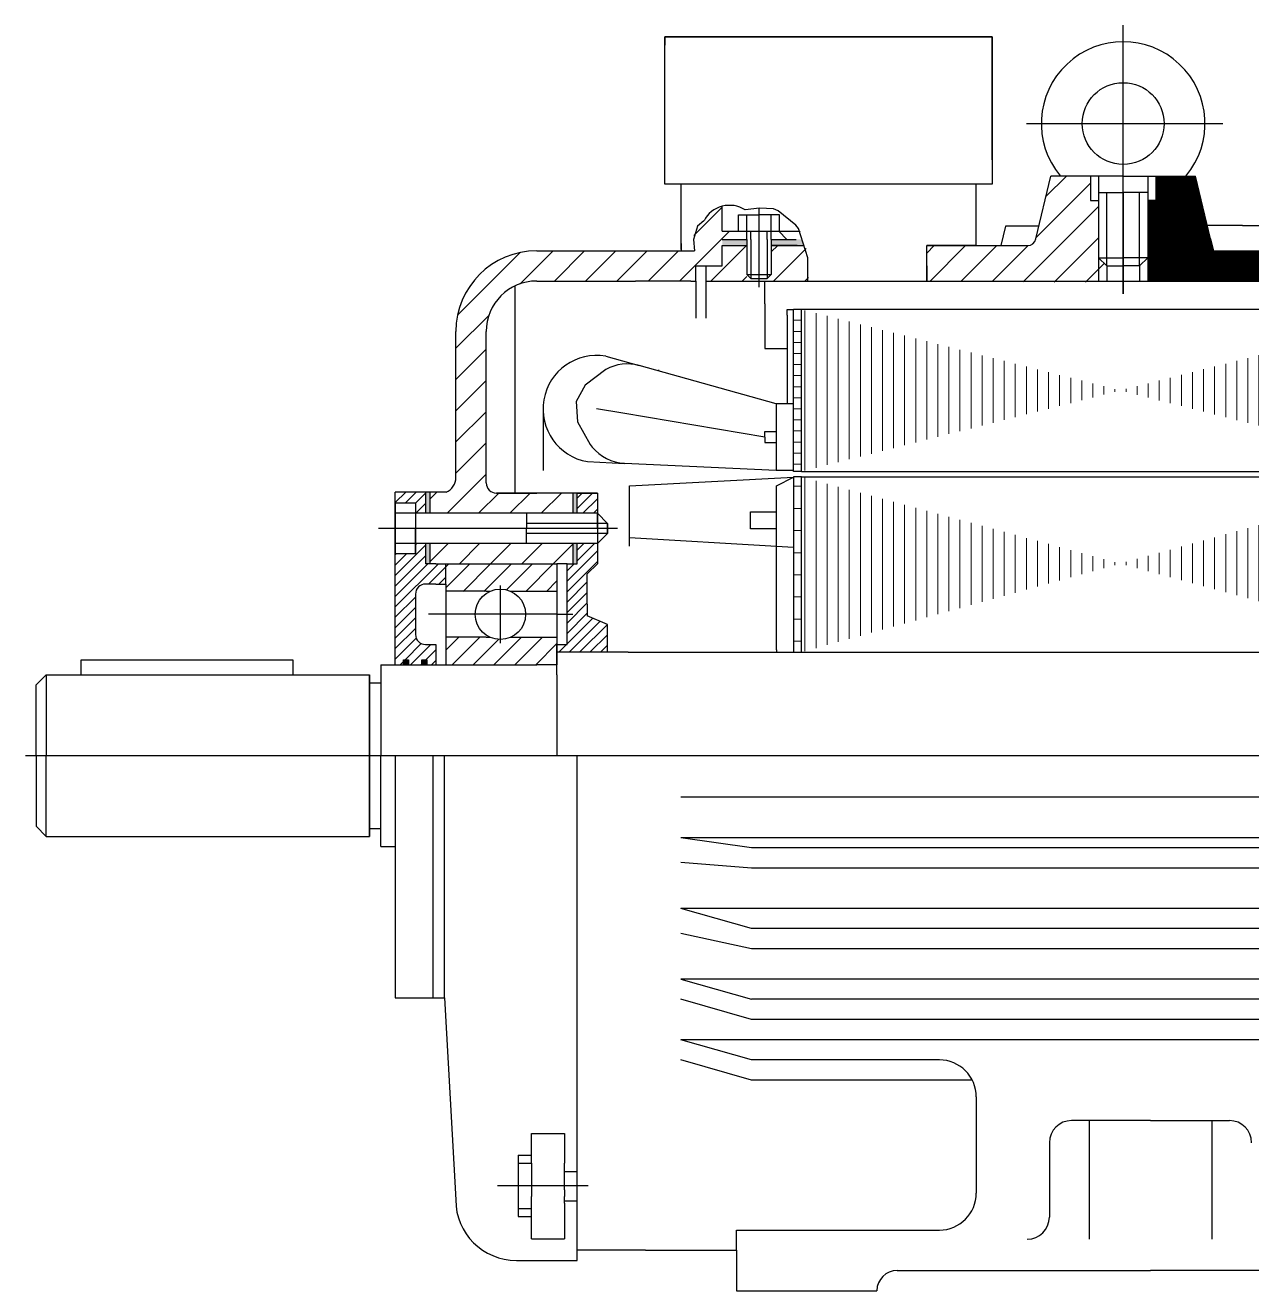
# Model space of a CAD drawing. Header units: millimetres. Extents: x -107 to 185, y -59 to 109.
# Drawn here: x -107.2 to 55.6, y -59.1 to 109.1 of the extents above; entities that cross this region are included whole.
import ezdxf

# ---------------------------------------------------------------- set-up
doc = ezdxf.new("R2010")
doc.units = ezdxf.units.MM
doc.linetypes.add('K5LT32769', pattern=[0])
for name, color, linetype, true_color in [('C', 4, 'Continuous', 0x00ffff), ('FOR', 7, 'Continuous', 0xffffff), ('Layer1', 7, 'Continuous', 0xffffff)]:
    doc.layers.add(name, color=color, linetype=linetype, true_color=true_color)
doc.layers.add('Layer3', color=7, linetype='Continuous', lineweight=30, true_color=0xffffff)

# ---------------------------------------------------------------- blocks, each defined once
blk = doc.blocks.new('*X6')
at = {"layer": 'C', "color": 7, "linetype": 'K5LT32769', "lineweight": 18, "true_color": 0xffffff}
for p, q in [((302.45, 546.08), (303.56, 544.97)), ((305.35, 546), (305.28, 546.08))]:
    blk.add_line(p, q, dxfattribs=at)
blk = doc.blocks.new('*X8')
at = {"layer": 'C', "color": 7, "linetype": 'K5LT32769', "lineweight": 18, "true_color": 0xffffff}
for p, q in [((391.5, 489.38), (391.5, 512.9)), ((306, 512.66), (306, 489.16)), ((307.5, 489.58), (307.5, 512.25)), ((309, 511.85), (309, 490)), ((310.5, 490.41), (310.5, 511.44)), ((385.5, 491.01), (385.5, 511.24)), ((387, 511.65), (387, 490.61)), ((388.5, 490.2), (388.5, 512.07)), ((390, 512.49), (390, 489.79)), ((312, 511.03), (312, 490.83)), ((313.5, 491.25), (313.5, 510.62)), ((315, 510.21), (315, 491.66)), ((316.5, 492.08), (316.5, 509.8)), ((379.5, 492.65), (379.5, 509.57)), ((381, 509.99), (381, 492.24)), ((382.5, 491.83), (382.5, 510.41)), ((384, 510.82), (384, 491.42)), ((318, 509.4), (318, 492.5)), ((319.5, 492.91), (319.5, 508.99)), ((321, 508.58), (321, 493.33)), ((322.5, 493.74), (322.5, 508.17)), ((324, 507.76), (324, 494.16)), ((373.5, 494.28), (373.5, 507.91)), ((375, 508.32), (375, 493.87)), ((376.5, 493.46), (376.5, 508.74)), ((378, 509.16), (378, 493.06)), ((325.5, 494.58), (325.5, 507.35)), ((327, 506.94), (327, 494.99)), ((328.5, 495.41), (328.5, 506.54)), ((330, 506.13), (330, 495.83)), ((367.5, 495.92), (367.5, 506.24)), ((369, 506.66), (369, 495.51)), ((370.5, 495.1), (370.5, 507.07)), ((372, 507.49), (372, 494.69)), ((331.5, 496.24), (331.5, 505.72)), ((333, 505.31), (333, 496.66)), ((334.5, 497.08), (334.5, 504.9)), ((336, 504.49), (336, 497.49)), ((361.5, 497.55), (361.5, 504.57)), ((363, 504.99), (363, 497.14)), ((364.5, 496.73), (364.5, 505.41)), ((366, 505.82), (366, 496.32)), ((337.5, 497.91), (337.5, 504.09)), ((339, 503.68), (339, 498.33)), ((340.5, 498.74), (340.5, 503.27)), ((342, 502.86), (342, 499.16)), ((355.5, 499.18), (355.5, 502.91)), ((357, 503.32), (357, 498.77)), ((358.5, 498.37), (358.5, 503.74)), ((360, 504.16), (360, 497.96)), ((343.5, 499.58), (343.5, 502.45)), ((345, 502.04), (345, 499.99)), ((346.5, 500.41), (346.5, 501.63)), ((348, 501.23), (348, 500.83)), ((349.5, 500.82), (349.5, 501.24)), ((351, 501.66), (351, 500.41)), ((352.5, 500), (352.5, 502.07)), ((354, 502.49), (354, 499.59))]:
    blk.add_line(p, q, dxfattribs=at)
blk = doc.blocks.new('*X9')
at = {"layer": 'C', "color": 7, "linetype": 'K5LT32769', "lineweight": 18, "true_color": 0xffffff}
for p, q in [((306, 535.35), (306, 513.63)), ((391.5, 513.62), (391.5, 535.36)), ((307.5, 514.01), (307.5, 534.97)), ((309, 534.59), (309, 514.39)), ((310.5, 514.78), (310.5, 534.21)), ((312, 533.83), (312, 515.16)), ((385.5, 515.15), (385.5, 533.84)), ((387, 534.22), (387, 514.76)), ((388.5, 514.38), (388.5, 534.6)), ((390, 534.98), (390, 514)), ((313.5, 515.54), (313.5, 533.45)), ((315, 533.06), (315, 515.92)), ((316.5, 516.3), (316.5, 532.68)), ((318, 532.3), (318, 516.68)), ((319.5, 517.06), (319.5, 531.92)), ((378, 531.93), (378, 517.05)), ((379.5, 516.67), (379.5, 532.31)), ((381, 532.69), (381, 516.29)), ((382.5, 515.91), (382.5, 533.08)), ((384, 533.46), (384, 515.53)), ((321, 531.54), (321, 517.44)), ((322.5, 517.83), (322.5, 531.16)), ((324, 530.78), (324, 518.21)), ((325.5, 518.59), (325.5, 530.4)), ((372, 530.41), (372, 518.58)), ((373.5, 518.2), (373.5, 530.79)), ((375, 531.17), (375, 517.81)), ((376.5, 517.43), (376.5, 531.55)), ((327, 530.01), (327, 518.97)), ((328.5, 519.35), (328.5, 529.63)), ((330, 529.25), (330, 519.73)), ((331.5, 520.11), (331.5, 528.87)), ((333, 528.49), (333, 520.49)), ((364.5, 520.48), (364.5, 528.5)), ((366, 528.88), (366, 520.1)), ((367.5, 519.72), (367.5, 529.26)), ((369, 529.64), (369, 519.34)), ((370.5, 518.96), (370.5, 530.03)), ((334.5, 520.88), (334.5, 528.11)), ((336, 527.73), (336, 521.26)), ((337.5, 521.64), (337.5, 527.35)), ((339, 526.96), (339, 522.02)), ((358.5, 522.01), (358.5, 526.98)), ((360, 527.36), (360, 521.63)), ((361.5, 521.25), (361.5, 527.74)), ((363, 528.12), (363, 520.86)), ((340.5, 522.4), (340.5, 526.58)), ((342, 526.2), (342, 522.78)), ((343.5, 523.16), (343.5, 525.82)), ((345, 525.44), (345, 523.54)), ((346.5, 523.93), (346.5, 525.06)), ((351, 525.07), (351, 523.91)), ((352.5, 523.53), (352.5, 525.45)), ((354, 525.83), (354, 523.15)), ((355.5, 522.77), (355.5, 526.21)), ((357, 526.59), (357, 522.39)), ((348, 524.68), (348, 524.31)), ((349.5, 524.3), (349.5, 524.69))]:
    blk.add_line(p, q, dxfattribs=at)
blk = doc.blocks.new('*X10')
at = {"layer": 'C', "color": 7, "linetype": 'K5LT32769', "lineweight": 18, "true_color": 0xffffff}
for p, q in [((273.76, 498.62), (277.87, 502.73)), ((277.46, 503.74), (275.13, 501.4)), ((275.13, 502.82), (276.05, 503.74)), ((277.87, 501.31), (273.76, 497.21)), ((274.72, 501), (273.76, 500.04)), ((273.76, 495.79), (276.5, 498.53)), ((276.5, 497.12), (273.76, 494.38)), ((273.76, 492.96), (276.5, 495.7)), ((276.5, 494.29), (273.76, 491.55)), ((273.76, 490.14), (277.25, 493.63)), ((278.25, 493.21), (274.04, 489)), ((275.45, 489), (279.24, 492.78)), ((279.24, 491.37), (276.87, 489)), ((272.63, 489), (273.67, 490.05)), ((278.28, 489), (279.24, 489.95))]:
    blk.add_line(p, q, dxfattribs=at)
blk = doc.blocks.new('*X11')
at = {"layer": 'C', "color": 7, "linetype": 'K5LT32769', "lineweight": 18, "true_color": 0xffffff}
for p, q in [((298.06, 544.14), (293.25, 539.32)), ((301.44, 543.27), (302.31, 544.14)), ((306.15, 543.74), (301.74, 539.32)), ((297.49, 539.32), (298.11, 539.94)), ((305.98, 539.32), (306.46, 539.81))]:
    blk.add_line(p, q, dxfattribs=at)
blk = doc.blocks.new('*X12')
at = {"layer": 'C', "color": 7, "linetype": 'K5LT32769', "lineweight": 18, "true_color": 0xffffff}
for p, q in [((294.79, 549.35), (290.93, 545.48)), ((289.01, 539.32), (295.76, 546.08)), ((298.11, 544.19), (298.06, 544.14)), ((258.93, 534.7), (267.43, 543.2)), ((271.9, 543.43), (267.42, 538.95)), ((272.04, 539.32), (276.14, 543.43)), ((280.39, 543.43), (276.28, 539.32)), ((280.52, 539.32), (284.63, 543.43)), ((288.87, 543.43), (284.76, 539.32)), ((263.19, 534.72), (258.7, 530.23)), ((258.7, 525.99), (262.81, 530.1)), ((262.81, 525.85), (258.7, 521.75)), ((258.7, 517.51), (262.81, 521.61)), ((262.81, 517.37), (258.7, 513.26)), ((257.53, 507.84), (262.81, 513.13)), ((256.14, 510.7), (255.18, 509.74)), ((264.51, 510.58), (261.77, 507.84)), ((266.01, 507.84), (268.75, 510.58)), ((272.99, 510.58), (270.25, 507.84)), ((274.5, 507.84), (274.55, 507.89))]:
    blk.add_line(p, q, dxfattribs=at)
blk = doc.blocks.new('*X13')
at = {"layer": 'C', "color": 7, "linetype": 'K5LT32769', "lineweight": 18, "true_color": 0xffffff}
for p, q in [((260.58, 501), (257.34, 497.75)), ((257.34, 500.58), (257.75, 501)), ((259.67, 497.26), (263.41, 501)), ((266.24, 501), (262.5, 497.26)), ((265.55, 497.48), (269.07, 501)), ((271.9, 501), (268.16, 497.26)), ((270.99, 497.26), (272.39, 498.67)), ((257.34, 489.27), (259.12, 491.05)), ((261.95, 491.05), (258.21, 487.31)), ((261.04, 487.31), (264.47, 490.74)), ((267.6, 491.05), (263.86, 487.31)), ((266.69, 487.31), (270.43, 491.05)), ((272.39, 490.18), (269.52, 487.31)), ((272.35, 487.31), (272.39, 487.35))]:
    blk.add_line(p, q, dxfattribs=at)
blk = doc.blocks.new('*X15')
at = {"layer": 'C', "color": 7, "linetype": 'K5LT32769', "lineweight": 18, "true_color": 0xffffff}
for p, q in [((275.13, 508.47), (277.23, 510.58)), ((275.82, 510.58), (275.13, 509.89)), ((277.87, 509.8), (275.91, 507.84)), ((277.33, 507.84), (277.87, 508.38))]:
    blk.add_line(p, q, dxfattribs=at)
blk = doc.blocks.new('*X16')
at = {"layer": 'C', "color": 7, "linetype": 'K5LT32769', "lineweight": 18, "true_color": 0xffffff}
for p, q in [((344.68, 552.57), (337.3, 545.19)), ((338.65, 550.78), (341.43, 553.56)), ((335.57, 539.22), (345.79, 549.43)), ((322.5, 543.12), (323.52, 544.14)), ((327.76, 544.14), (322.94, 539.32)), ((327.15, 539.29), (332, 544.14)), ((336.25, 544.14), (331.36, 539.25)), ((345.79, 545.19), (339.78, 539.18)), ((343.99, 539.15), (346.55, 541.71))]:
    blk.add_line(p, q, dxfattribs=at)
blk = doc.blocks.new('*X18')
at = {"layer": 'C', "color": 7, "linetype": 'K5LT32769', "lineweight": 18, "true_color": 0xffffff}
for p, q in [((305.53, 511.5), (304.45, 511.5)), ((305.53, 508.5), (304.45, 508.5)), ((305.53, 505.5), (304.45, 505.5)), ((305.53, 502.5), (304.45, 502.5)), ((305.53, 499.5), (304.45, 499.5)), ((305.53, 496.5), (304.45, 496.5)), ((305.53, 493.5), (304.45, 493.5)), ((305.53, 490.5), (304.45, 490.5))]:
    blk.add_line(p, q, dxfattribs=at)
blk = doc.blocks.new('*X19')
at = {"layer": 'C', "color": 7, "linetype": 'K5LT32769', "lineweight": 18, "true_color": 0xffffff}
for p, q in [((305.53, 534), (304.45, 534)), ((304.45, 532.5), (305.53, 532.5)), ((305.53, 531), (304.45, 531)), ((304.45, 529.5), (305.53, 529.5)), ((305.53, 528), (304.45, 528)), ((304.45, 526.5), (305.53, 526.5)), ((305.53, 525), (304.45, 525)), ((304.45, 523.5), (305.53, 523.5)), ((305.53, 522), (304.45, 522)), ((304.45, 520.5), (305.53, 520.5)), ((305.53, 519), (304.45, 519)), ((304.45, 517.5), (305.53, 517.5)), ((305.53, 516), (304.45, 516)), ((304.45, 514.5), (305.53, 514.5))]:
    blk.add_line(p, q, dxfattribs=at)
blk = doc.blocks.new('*X22')
at = {"layer": 'C', "color": 7, "linetype": 'K5LT32769', "lineweight": 18, "true_color": 0xffffff}
for p, q in [((255.18, 501.25), (257.66, 503.74)), ((261.91, 503.74), (259.17, 501)), ((263.41, 501), (266.15, 503.74)), ((270.39, 503.74), (267.65, 501)), ((271.9, 501), (274.55, 503.65))]:
    blk.add_line(p, q, dxfattribs=at)
blk = doc.blocks.new('*X24')
at = {"layer": 'C', "color": 7, "linetype": 'K5LT32769', "lineweight": 18, "true_color": 0xffffff}
for p, q in [((250.49, 499.39), (254.6, 503.5)), ((253.42, 503.74), (253.23, 503.55)), ((252.05, 502.37), (250.49, 500.81)), ((250.49, 502.22), (250.64, 502.37)), ((254.6, 502.09), (250.49, 497.98)), ((256.34, 501), (250.49, 495.15)), ((250.49, 496.57), (254.92, 501)), ((255.02, 498.26), (257.34, 500.58)), ((257.34, 499.17), (256.43, 498.26)), ((250.49, 493.74), (253.23, 496.47)), ((253.23, 495.06), (250.49, 492.32)), ((250.49, 490.91), (253.23, 493.65)), ((253.23, 492.23), (250.49, 489.49)), ((250.49, 488.08), (253.33, 490.91)), ((254.01, 490.18), (251.82, 487.99)), ((252.55, 487.31), (255.29, 490.05)), ((255.97, 489.31), (254.65, 487.99)), ((251.59, 487.76), (251.14, 487.31)), ((254.07, 487.42), (253.97, 487.31)), ((255.38, 487.31), (255.97, 487.9))]:
    blk.add_line(p, q, dxfattribs=at)
blk = doc.blocks.new('*X25')
at = {"layer": 'C', "color": 7, "linetype": 'K5LT32769', "lineweight": 18, "true_color": 0xffffff}
for p, q in [((251.9, 510.7), (250.49, 509.29)), ((251.82, 509.21), (253.31, 510.7)), ((254.6, 510.57), (253.23, 509.2)), ((253.28, 507.84), (254.6, 509.16))]:
    blk.add_line(p, q, dxfattribs=at)
blk = doc.blocks.new('*X4')
at = {"layer": 'C', "color": 7, "linetype": 'K5LT32769', "lineweight": 18, "true_color": 0xffffff}
for p, q in [((391.5, 489.38), (391.5, 512.9)), ((306, 512.66), (306, 489.16)), ((307.5, 489.58), (307.5, 512.25)), ((309, 511.85), (309, 490)), ((310.5, 490.41), (310.5, 511.44)), ((385.5, 491.01), (385.5, 511.24)), ((387, 511.65), (387, 490.61)), ((388.5, 490.2), (388.5, 512.07)), ((390, 512.49), (390, 489.79)), ((312, 511.03), (312, 490.83)), ((313.5, 491.25), (313.5, 510.62)), ((315, 510.21), (315, 491.66)), ((316.5, 492.08), (316.5, 509.8)), ((379.5, 492.65), (379.5, 509.57)), ((381, 509.99), (381, 492.24)), ((382.5, 491.83), (382.5, 510.41)), ((384, 510.82), (384, 491.42)), ((318, 509.4), (318, 492.5)), ((319.5, 492.91), (319.5, 508.99)), ((321, 508.58), (321, 493.33)), ((322.5, 493.74), (322.5, 508.17)), ((324, 507.76), (324, 494.16)), ((373.5, 494.28), (373.5, 507.91)), ((375, 508.32), (375, 493.87)), ((376.5, 493.46), (376.5, 508.74)), ((378, 509.16), (378, 493.06)), ((325.5, 494.58), (325.5, 507.35)), ((327, 506.94), (327, 494.99)), ((328.5, 495.41), (328.5, 506.54)), ((330, 506.13), (330, 495.83)), ((367.5, 495.92), (367.5, 506.24)), ((369, 506.66), (369, 495.51)), ((370.5, 495.1), (370.5, 507.07)), ((372, 507.49), (372, 494.69)), ((331.5, 496.24), (331.5, 505.72)), ((333, 505.31), (333, 496.66)), ((334.5, 497.08), (334.5, 504.9)), ((336, 504.49), (336, 497.49)), ((361.5, 497.55), (361.5, 504.57)), ((363, 504.99), (363, 497.14)), ((364.5, 496.73), (364.5, 505.41)), ((366, 505.82), (366, 496.32)), ((337.5, 497.91), (337.5, 504.09)), ((339, 503.68), (339, 498.33)), ((340.5, 498.74), (340.5, 503.27)), ((342, 502.86), (342, 499.16)), ((355.5, 499.18), (355.5, 502.91)), ((357, 503.32), (357, 498.77)), ((358.5, 498.37), (358.5, 503.74)), ((360, 504.16), (360, 497.96)), ((343.5, 499.58), (343.5, 502.45)), ((345, 502.04), (345, 499.99)), ((346.5, 500.41), (346.5, 501.63)), ((348, 501.23), (348, 500.83)), ((349.5, 500.82), (349.5, 501.24)), ((351, 501.66), (351, 500.41)), ((352.5, 500), (352.5, 502.07)), ((354, 502.49), (354, 499.59))]:
    blk.add_line(p, q, dxfattribs=at)

msp = doc.modelspace()

# ---------------------------------------------------------------- hatches: boundary and pattern name
at = {"layer": 'Layer1'}
h = msp.add_hatch(dxfattribs=at)
h.set_pattern_fill('ANSI31', color=256, scale=0.98, style=0)
h.set_pattern_definition([(45, (0, 0), (-0.08838835, 0.08838835), [])])
edge = h.paths.add_edge_path()
h.paths.add_polyline_path([(108.35, 75.08), (108.35, 73.14), (120.48, 73.14), (120.48, 74.29), (118.17, 74.29), (118.17, 75.08), (118.17, 75.63), (111.24, 75.63), (111.24, 76.5), (109.22, 76.5), (108.4, 77.32), (108.31, 77.32), (109.22, 78.23), (111.24, 78.23), (111.24, 79.1), (113.55, 79.1), (118.17, 79.1), (118.17, 81.22), (114.69, 81.22), (114.69, 82.44), (109.26, 82.44), (88.4, 82.44), (87.65, 80.77), (87.67, 80.55), (88.69, 79.16), (88.87, 79.04), (57.84, 79.04), (50.55, 79.04), (50.15, 80.69), (48.14, 89.03), (42.89, 89.03), (42.89, 85.77), (41.8, 85.77), (41.8, 80.34), (41.8, 78.16), (41.8, 75.08)])
at = {"layer": 'Layer3'}
for points in [[(-14.7, 79.79), (-11.44, 79.79), (-11.44, 80.61), (-14.7, 80.61)], [(-3.86, 79.79), (-4.12, 80.61), (-8.18, 80.61), (-8.18, 79.79)], [(-57.03, 24.1), (-56.36, 24.1), (-56.36, 24.77), (-57.03, 24.77)], [(-54.6, 24.1), (-53.93, 24.1), (-53.93, 24.77), (-54.6, 24.77)]]:
    msp.add_hatch(color=256, dxfattribs=at).paths.add_polyline_path(points)
h = msp.add_hatch(color=256, dxfattribs=at)
h.paths.add_polyline_path([(-53.51, 37.52), (-53.51, 40.2), (-54.08, 40.2), (-54.08, 37.52)])
h.paths.add_polyline_path([(-53.51, 44.22), (-53.51, 47.02), (-54.08, 47.02), (-54.08, 44.22)])
h.paths.add_polyline_path([(-33.96, 44.22), (-33.96, 46.91), (-34.53, 46.91), (-34.53, 44.22)])
h.paths.add_polyline_path([(-33.96, 38.86), (-33.96, 40.2), (-34.53, 40.2), (-34.53, 37.52), (-33.96, 37.52)])

# ---------------------------------------------------------------- linework, layer by layer
at = {"layer": 'Layer1'}
for p, q in [((38.54, 73.39), (38.54, 109.05)), ((25.71, 96), (51.79, 96)), ((36.37, 77.08), (36.37, 86.86)), ((38.54, 86.86), (38.54, 73.39)), ((40.71, 77.08), (40.71, 86.86)), ((-9.81, 74.28), (-9.81, 84.73)), ((-10.9, 80.61), (-10.9, 81.69)), ((-8.72, 80.61), (-8.72, 81.69)), ((-10.9, 80.61), (-10.9, 77.97)), ((-8.72, 80.61), (-8.72, 77.97)), ((-10.9, 77.99), (-10.9, 75.41)), ((-8.72, 77.99), (-8.72, 75.41)), ((35.28, 78.16), (35.28, 75.08)), ((41.8, 78.16), (41.8, 75.08)), ((-11.44, 75.95), (-8.18, 75.95)), ((36.37, 77.08), (36.37, 75.08)), ((40.71, 77.08), (40.71, 75.08)), ((-5.24, 58.77), (-7.55, 58.77)), ((-4.17, 49.78), (-5.23, 49.78)), ((-28.6, 42.21), (-60.36, 42.21)), ((-44.15, 26.96), (-44.15, 34.63)), ((-36.65, 30.81), (-53.7, 30.81)), ((-36.65, 30.81), (-34.53, 30.81)), ((-107.23, 12.03), (166.94, 12.03)), ((-32.48, -45.12), (-44.53, -45.12))]:
    msp.add_line(p, q, dxfattribs=at)
at = {"layer": 'Layer3'}
for p, q in [((-22.3, 91.2), (-22.3, 107.5)), ((-22.3, 107.5), (21.16, 107.5)), ((-22.3, 107.5), (-13.61, 107.5)), ((-22.3, 107.5), (-22.3, 106.41)), ((21.16, 107.5), (-22.3, 107.5)), ((21.16, 107.5), (12.46, 107.5)), ((21.16, 107.5), (21.16, 91.2)), ((21.16, 91.2), (21.16, 107.5)), ((-22.3, 87.94), (-22.3, 91.2)), ((21.16, 91.2), (21.16, 87.94)), ((-20.13, 87.94), (-22.3, 87.94)), ((-20.13, 79.25), (-20.13, 87.94)), ((9.34, 87.94), (-20.13, 87.94)), ((18.98, 87.94), (9.34, 87.94)), ((21.16, 87.94), (18.98, 87.94)), ((18.98, 87.94), (18.98, 79.79)), ((26.93, 80.69), (28.94, 89.03)), ((38.54, 89.03), (28.94, 89.03)), ((38.54, 89.03), (32.02, 89.03)), ((35.28, 89.03), (34.19, 89.03)), ((34.19, 89.03), (34.19, 85.77)), ((38.54, 89.03), (35.28, 89.03)), ((35.28, 89.03), (35.28, 78.16)), ((35.28, 89.03), (35.28, 86.86)), ((35.28, 89.03), (35.28, 78.16)), ((38.54, 89.03), (42.89, 89.03)), ((38.54, 89.03), (41.8, 89.03)), ((38.54, 89.03), (48.14, 89.03)), ((38.54, 89.03), (45.06, 89.03)), ((38.54, 89.03), (48.14, 89.03)), ((41.8, 89.03), (41.8, 78.16)), ((41.8, 89.03), (41.8, 78.16)), ((41.8, 89.03), (41.8, 86.86)), ((41.8, 89.03), (42.89, 89.03)), ((42.89, 89.03), (42.89, 85.77)), ((50.15, 80.69), (48.14, 89.03)), ((48.44, 87.4), (48.14, 89.03)), ((34.19, 85.77), (35.28, 85.77)), ((35.28, 86.86), (38.54, 86.86)), ((35.28, 86.86), (35.28, 80.34)), ((41.8, 86.86), (38.54, 86.86)), ((41.8, 86.86), (41.8, 80.34)), ((42.89, 85.77), (41.8, 85.77)), ((-14.7, 81.69), (-14.7, 85.01)), ((-12.53, 81.69), (-12.53, 83.87)), ((-12.53, 83.87), (-9.81, 83.87)), ((-11.44, 81.69), (-11.44, 83.87)), ((-7.09, 83.87), (-9.81, 83.87)), ((-8.18, 81.69), (-8.18, 83.87)), ((-7.09, 81.69), (-7.09, 83.87)), ((22.91, 82.38), (22.28, 79.78)), ((27.34, 82.38), (22.91, 82.38)), ((54.4, 82.44), (49.74, 82.44)), ((54.4, 82.44), (109.26, 82.44)), ((-14.7, 81.69), (-12.53, 81.69)), ((-12.53, 81.69), (-7.09, 81.69)), ((-11.44, 80.61), (-11.44, 81.69)), ((-8.18, 80.61), (-8.18, 81.69)), ((-7.09, 81.69), (-4.65, 81.69)), ((-4.65, 81.69), (-4.47, 81.69)), ((-39.33, 79.1), (-30.25, 79.1)), ((-30.25, 79.1), (-20.13, 79.1)), ((-20.13, 80.07), (-20.13, 79.1)), ((-20.13, 79.1), (-18.39, 79.1)), ((-14.7, 80.61), (-11.44, 80.61)), ((-14.7, 79.79), (-11.44, 79.79)), ((-14.7, 77.09), (-14.7, 79.79)), ((-11.44, 80.61), (-11.44, 77.97)), ((-8.18, 80.61), (-8.18, 77.89)), ((-8.18, 80.61), (-8.18, 77.89)), ((-8.18, 80.61), (-4.88, 80.61)), ((-8.18, 79.79), (-7.09, 79.79)), ((-8.18, 79.79), (-4.73, 79.79)), ((-4.81, 79.79), (-8.18, 79.79)), ((-4.73, 79.79), (-8.18, 79.79)), ((-4.81, 79.79), (-3.86, 79.79)), ((18.98, 79.79), (12.46, 79.79)), ((12.46, 79.79), (25.86, 79.79)), ((12.46, 79.79), (25.86, 79.79)), ((12.46, 75.08), (12.46, 79.79)), ((18.98, 79.79), (22.24, 79.79)), ((35.28, 80.34), (35.28, 79.25)), ((41.8, 80.34), (41.8, 79.25)), ((50.15, 80.69), (50.55, 79.04)), ((57.84, 79.04), (50.55, 79.04)), ((-11.44, 77.99), (-11.44, 75.95)), ((-8.18, 77.99), (-8.18, 75.95)), ((12.46, 77.08), (12.46, 77.62)), ((35.28, 78.16), (38.54, 78.16)), ((35.28, 78.16), (36.37, 77.08)), ((35.28, 78.16), (38.54, 78.16)), ((41.8, 78.16), (38.54, 78.16)), ((41.8, 78.16), (38.54, 78.16)), ((41.8, 78.16), (40.71, 77.08)), ((-18.21, 75.08), (-18.21, 77.09)), ((-18.21, 77.09), (-14.7, 77.09)), ((-16.87, 77.09), (-16.87, 70.15)), ((-11.44, 75.95), (-10.9, 75.41)), ((-8.72, 75.41), (-8.18, 75.95)), ((12.46, 77.08), (12.46, 75.08)), ((36.37, 77.08), (38.54, 77.08)), ((40.71, 77.08), (38.54, 77.08)), ((-42.18, 46.91), (-42.18, 74.44)), ((-39.33, 75.08), (-36.65, 75.08)), ((-36.65, 75.08), (-35.3, 75.08)), ((-35.3, 75.08), (-27.56, 75.08)), ((-27.56, 75.08), (-26.22, 75.08)), ((-18.85, 75.08), (-26.22, 75.08)), ((-18.85, 75.08), (-18.21, 75.08)), ((-18.21, 75.08), (-18.21, 70.15)), ((-16.87, 75.08), (108.35, 75.08)), ((-10.9, 75.41), (-8.72, 75.41)), ((-9.02, 72.03), (-9.02, 75.08)), ((-9.02, 72.03), (-9.02, 66.13)), ((-6.07, 70.55), (-6.07, 71.3)), ((-6.07, 71.3), (-5.23, 71.3)), ((-5.23, 49.78), (-5.23, 71.3)), ((-4.17, 71.3), (-5.23, 71.3)), ((80.5, 71.3), (-4.17, 71.3)), ((-4.17, 49.78), (-4.17, 71.3)), ((-6.07, 70.55), (-6.07, 58.77)), ((-50.06, 48.99), (-50.06, 68.37)), ((-46.04, 48.25), (-46.04, 68.37)), ((-9.02, 66.13), (-6.07, 66.13)), ((-30.16, 65.09), (-25.72, 63.85)), ((-7.55, 58.77), (-25.72, 63.85)), ((-23.08, 63.25), (-23.19, 63.14)), ((-38.48, 58.12), (-38.48, 49.92)), ((-27.91, 57.51), (-31.39, 58.09)), ((-9.02, 54.34), (-27.91, 57.51)), ((-7.55, 58.77), (-7.55, 49.92)), ((-9.02, 54.34), (-9.02, 55.08)), ((-9.02, 55.08), (-7.55, 55.08)), ((-9.02, 54.34), (-9.02, 53.61)), ((-9.02, 53.61), (-7.55, 53.61)), ((-32.59, 51.09), (-27.67, 50.86)), ((-7.55, 49.92), (-27.67, 50.86)), ((-27.01, 47.88), (-5.22, 49.03)), ((-5.24, 49.92), (-7.55, 49.92)), ((-7.51, 47.88), (-5.22, 49.03)), ((-4.17, 49.08), (-5.23, 49.08)), ((-5.23, 49.08), (-5.23, 25.76)), ((-4.17, 49.78), (80.5, 49.78)), ((-4.17, 25.76), (-4.17, 49.08)), ((-4.17, 49.08), (80.5, 49.08)), ((-27.01, 41), (-27.01, 47.88)), ((-7.51, 26.09), (-7.51, 47.88)), ((-51.36, 47.02), (-58.11, 47.02)), ((-58.11, 45.57), (-58.11, 47.02)), ((-58.11, 24.1), (-58.11, 45.57)), ((-55.42, 45.57), (-58.11, 45.57)), ((-58.11, 45.57), (-58.11, 42.21)), ((-55.42, 45.57), (-55.42, 38.86)), ((-55.42, 45.57), (-55.42, 44.22)), ((-54.08, 47.02), (-54.08, 44.22)), ((-53.51, 47.02), (-53.51, 44.22)), ((-31.28, 46.91), (-44.69, 46.91)), ((-44.69, 46.91), (-39.33, 46.91)), ((-34.53, 46.91), (-34.53, 44.22)), ((-33.96, 46.91), (-31.28, 46.91)), ((-33.96, 44.22), (-33.96, 46.91)), ((-31.28, 46.91), (-31.28, 37.52)), ((-55.42, 44.22), (-58.11, 44.22)), ((-31.28, 44.22), (-55.42, 44.22)), ((-55.42, 44.22), (-55.42, 42.21)), ((-40.67, 44.22), (-40.67, 42.21)), ((-31.28, 44.22), (-29.94, 42.88)), ((-31.28, 42.21), (-31.28, 44.22)), ((-10.95, 42.15), (-10.95, 44.44)), ((-10.95, 44.44), (-7.51, 44.44)), ((-58.11, 42.21), (-58.11, 38.86)), ((-55.42, 40.2), (-55.42, 42.21)), ((-29.94, 42.88), (-40.67, 42.88)), ((-40.67, 40.2), (-40.67, 42.21)), ((-31.28, 42.21), (-31.28, 40.2)), ((-29.94, 42.88), (-29.94, 42.21)), ((-29.94, 42.21), (-29.94, 42.88)), ((-29.94, 41.54), (-29.94, 42.21)), ((-29.94, 42.21), (-29.94, 41.54)), ((-7.51, 42.15), (-10.95, 42.15)), ((-7.51, 39.85), (-7.51, 42.15)), ((-29.94, 41.54), (-40.67, 41.54)), ((-31.28, 40.2), (-29.94, 41.54)), ((-27.01, 39.85), (-27.01, 41)), ((-27.01, 41), (-7.51, 39.85)), ((-55.42, 40.2), (-58.11, 40.2)), ((-55.42, 38.86), (-58.11, 38.86)), ((-31.28, 40.2), (-55.42, 40.2)), ((-55.42, 38.86), (-55.42, 40.2)), ((-54.08, 40.2), (-54.08, 37.52)), ((-53.51, 40.2), (-53.51, 37.52)), ((-43.35, 40.2), (-48.72, 40.2)), ((-34.53, 40.2), (-34.53, 37.52)), ((-33.96, 37.52), (-33.96, 40.2)), ((-33.96, 37.52), (-33.96, 38.86)), ((-7.51, 26.09), (-7.51, 39.85)), ((-7.51, 39.85), (-5.22, 39.72)), ((-52.74, 37.52), (-54.08, 37.52)), ((-52.74, 37.52), (-51.4, 37.52)), ((-51.4, 34.83), (-51.4, 37.52)), ((-51.4, 37.52), (-36.65, 37.52)), ((-36.65, 37.52), (-36.65, 24.1)), ((-35.3, 37.52), (-36.65, 37.52)), ((-35.3, 26.79), (-35.3, 37.52)), ((-35.3, 37.52), (-33.96, 37.52)), ((-31.28, 37.52), (-32.62, 36.18)), ((-32.62, 32.15), (-32.62, 36.18)), ((-52.74, 34.83), (-54.08, 34.83)), ((-52.74, 34.83), (-51.4, 34.83)), ((-51.4, 34.83), (-51.4, 24.1)), ((-46.04, 33.86), (-51.4, 33.86)), ((-46.04, 33.86), (-45.56, 33.86)), ((-42.75, 33.86), (-36.65, 33.86)), ((-55.42, 33.49), (-55.42, 28.13)), ((-32.62, 32.15), (-32.62, 30.61)), ((-29.94, 29.47), (-32.62, 30.61)), ((-29.94, 25.76), (-29.94, 29.47)), ((-46.04, 27.77), (-51.4, 27.77)), ((-46.04, 27.77), (-45.56, 27.77)), ((-42.75, 27.77), (-36.65, 27.77)), ((-54.08, 26.79), (-52.74, 26.79)), ((-52.74, 26.79), (-52.74, 24.1)), ((-36.65, 22.76), (-36.65, 26.79)), ((-36.65, 26.79), (-35.3, 26.79)), ((-27.18, 25.76), (-36.65, 25.76)), ((-27.18, 25.76), (2.33, 25.76)), ((-7.51, 26.09), (-7.51, 25.72)), ((2.33, 25.76), (24.05, 25.76)), ((24.05, 25.76), (52.28, 25.76)), ((52.28, 25.76), (78.79, 25.76)), ((-99.83, 22.76), (-99.83, 24.75)), ((-99.83, 24.75), (-71.73, 24.75)), ((-71.73, 24.75), (-71.73, 22.76)), ((-60.03, 24.1), (-39.33, 24.1)), ((-60.03, 24.1), (-60.03, 12.03)), ((-57.03, 24.77), (-56.36, 24.77)), ((-57.03, 24.1), (-57.03, 24.77)), ((-56.36, 24.77), (-56.36, 24.1)), ((-54.6, 24.77), (-53.93, 24.77)), ((-54.6, 24.1), (-54.6, 24.77)), ((-53.93, 24.77), (-53.93, 24.1)), ((-36.65, 24.1), (-39.33, 24.1)), ((-105.8, 21.42), (-104.45, 22.76)), ((-104.45, 22.76), (-61.53, 22.76)), ((-104.45, 22.76), (-104.45, 12.03)), ((-71.73, 22.76), (-71.73, 22.76)), ((-61.53, 22.76), (-61.53, 1.3)), ((-61.53, 1.3), (-61.53, 22.76)), ((-36.65, 22.76), (-36.65, 12.03)), ((-105.8, 12.03), (-105.8, 21.42)), ((-61.53, 21.72), (-60.03, 21.72)), ((-105.8, 12.03), (-105.8, 2.64)), ((-104.45, 1.3), (-104.45, 12.03)), ((-60.03, -0.04), (-60.03, 12.03)), ((-58.12, 12.04), (-58.12, -20.15)), ((-53.09, -20.15), (-53.09, 12.04)), ((-51.58, -20.15), (-51.58, 12.04)), ((-33.98, -55.03), (-33.98, 12.04)), ((-10.81, 6.49), (-20.2, 6.49)), ((97.84, 6.49), (-10.81, 6.49)), ((-105.8, 2.64), (-104.45, 1.3)), ((-61.53, 2.35), (-60.03, 2.35)), ((-104.45, 1.3), (-61.53, 1.3)), ((97.84, 1.12), (-20.2, 1.12)), ((-10.81, -0.22), (-20.2, 1.12)), ((-60.03, -0.04), (-58.12, -0.04)), ((97.84, -0.22), (-10.81, -0.22)), ((-10.81, -2.9), (-20.2, -2.15)), ((97.84, -2.9), (-10.81, -2.9)), ((97.84, -8.27), (-20.2, -8.27)), ((-10.81, -10.95), (-20.2, -8.27)), ((-10.81, -13.64), (-20.2, -11.58)), ((97.84, -10.95), (-10.81, -10.95)), ((97.84, -13.64), (-10.81, -13.64)), ((97.84, -17.66), (-20.2, -17.66)), ((-20.2, -17.66), (-10.81, -20.34)), ((-58.12, -20.15), (-51.58, -20.15)), ((-51.58, -20.15), (-50.07, -46.98)), ((-10.81, -23.02), (-20.2, -20.34)), ((97.84, -20.34), (-10.81, -20.34)), ((97.84, -23.02), (-10.81, -23.02)), ((97.84, -25.71), (-20.2, -25.71)), ((-10.81, -28.39), (-20.2, -25.71)), ((-10.81, -31.07), (-20.2, -28.39)), ((14.13, -28.39), (-10.81, -28.39)), ((18.5, -31.07), (-10.81, -31.07)), ((19.03, -33.29), (19.03, -46.1)), ((42.17, -36.45), (31.68, -36.45)), ((34.04, -36.45), (31.68, -36.45)), ((34.04, -36.45), (34.04, -52.22)), ((42.17, -36.45), (52.66, -36.45)), ((50.31, -36.45), (50.31, -52.22)), ((50.31, -36.45), (52.66, -36.45)), ((-40.03, -42.13), (-40.03, -38.16)), ((-40.03, -38.16), (-35.62, -38.16)), ((-35.62, -38.16), (-35.62, -42.13)), ((28.74, -39.39), (28.74, -49.28)), ((-41.79, -41.06), (-41.79, -49.21)), ((-41.79, -41.06), (-40.03, -41.06)), ((-41.79, -42.12), (-40.03, -42.13)), ((-40.03, -42.13), (-40.03, -43.01)), ((-40.03, -43.01), (-40.03, -44.77)), ((-35.62, -45.66), (-35.62, -42.13)), ((-35.62, -43.23), (-33.98, -43.23)), ((-40.03, -44.77), (-40.03, -46.54)), ((-40.03, -48.3), (-40.03, -46.54)), ((-35.62, -45.66), (-35.62, -46.54)), ((-35.62, -47.42), (-35.62, -46.54)), ((-41.79, -48.15), (-40.03, -48.15)), ((-40.03, -50.07), (-40.03, -48.3)), ((-35.62, -47.12), (-33.98, -47.12)), ((-35.62, -47.42), (-35.62, -50.95)), ((-41.79, -49.21), (-40.03, -49.21)), ((-40.03, -50.95), (-40.03, -50.07)), ((-40.03, -52.17), (-40.03, -50.95)), ((-35.62, -50.95), (-35.62, -52.17)), ((-12.82, -53.69), (-12.82, -51)), ((-12.82, -51), (14.13, -51)), ((-40.03, -52.17), (-35.62, -52.17)), ((-33.98, -55.03), (-33.98, -53.69)), ((-24.9, -53.69), (-33.98, -53.69)), ((-24.9, -53.69), (-12.82, -53.69)), ((-12.82, -53.69), (-12.82, -59.05)), ((-42.03, -55.03), (-33.98, -55.03)), ((8.52, -56.37), (42.17, -56.37)), ((75.82, -56.37), (42.17, -56.37)), ((-12.82, -59.05), (5.84, -59.05))]:
    msp.add_line(p, q, dxfattribs=at)
for points in [[(-3.31, 75.08), (-3.33, 78.17), (-4.58, 82.04), (-4.92, 82.51), (-7.25, 84.4), (-7.9, 84.68), (-9.73, 84.74), (-11.64, 84.52)], [(-17.12, 83.07), (-17.96, 82.37), (-18.53, 80.61), (-18.4, 79.1)], [(-30.15, 63.33), (-32.91, 61.23), (-34.07, 59.09), (-33.92, 56.39), (-32.23, 53.36), (-31.96, 53.02)]]:
    msp.add_lwpolyline(points, dxfattribs=at)
for centre, radius in [((38.54, 96), 5.43), ((-44.15, 30.81), 3.35)]:
    msp.add_circle(centre, radius, dxfattribs=at)
for centre, radius, start, end in [((38.54, 96), 10.87, 320.1049, 219.8951), ((-13.73, 81.33), 3.81, 56.9186, 152.7703), ((-39.33, 68.37), 10.73, 90, 180), ((25.86, 80.88), 1.09, 270, 349.6952), ((-39.33, 68.37), 6.71, 90, 180), ((-31.38, 58.09), 7.11, 80.1556, 260.1556), ((-27.31, 58.17), 5.89, 74.3789, 118.8999), ((-27.4, 56.75), 5.89, 219.1693, 267.3434), ((-52.21, 48.99), 2.15, 293.2602, 0), ((-44.69, 48.25), 1.34, 180, 270), ((-54.08, 33.49), 1.34, 90, 180), ((-54.08, 28.13), 1.34, 180, 270), ((14.13, -33.29), 4.9, 0, 90), ((31.68, -39.39), 2.94, 90, 180), ((52.66, -39.39), 2.94, 0, 90), ((-42.03, -46.98), 8.05, 180, 270), ((14.13, -46.1), 4.9, 270, 0), ((25.8, -49.28), 2.94, 270, 0), ((8.52, -59.05), 2.68, 90, 180)]:
    msp.add_arc(centre, radius, start, end, dxfattribs=at)

# ---------------------------------------------------------------- block references
at = {"layer": 'FOR', "xscale": 0.9799999999995634, "yscale": 0.9799999999995634}
for name in ['*X6', '*X11', '*X8']:
    msp.add_blockref(name, (-303.59, -453.46), dxfattribs=at)
at = {"layer": 'Layer1', "xscale": 0.9799999999995634, "yscale": 0.9799999999995634}
for name in ['*X16', '*X12', '*X9', '*X19', '*X4', '*X18', '*X25', '*X15', '*X24', '*X22', '*X10', '*X13']:
    msp.add_blockref(name, (-303.59, -453.46), dxfattribs=at)

doc.saveas('drawing.dxf')
